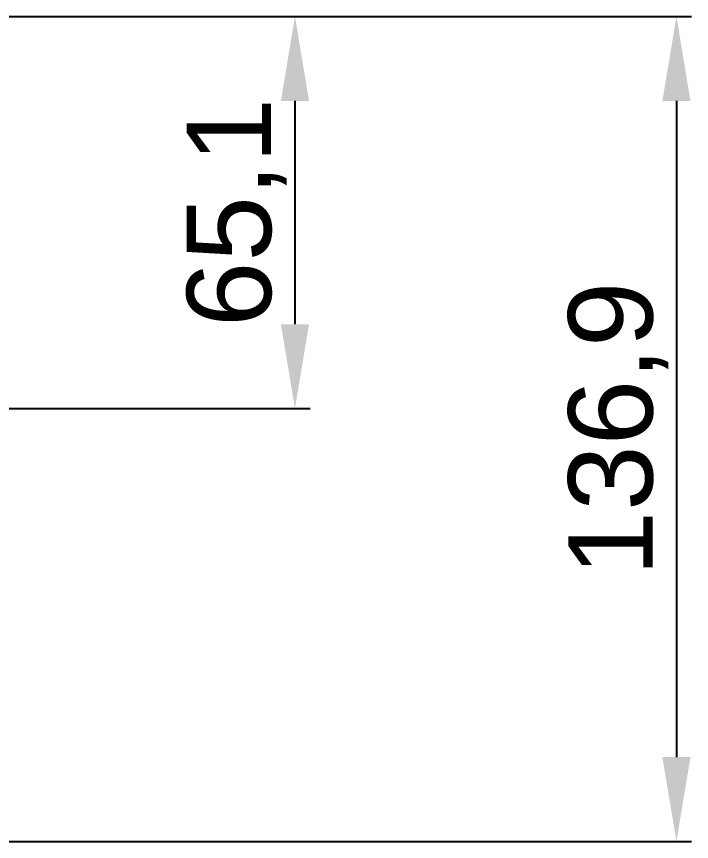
# Model space of a CAD drawing. Header units: millimetres. Extents: x 5343 to 5937, y -2661 to -1821.
# Drawn here: x 5586.8 to 5642.8, y -2083 to -2014.5 of the extents above; entities that cross this region are included whole.
import ezdxf

# ---------------------------------------------------------------- set-up
doc = ezdxf.new("R2010")
doc.units = ezdxf.units.MM
doc.header["$LTSCALE"] = 0.1
doc.layers.get('0').update_dxf_attribs({"lineweight": 15})
doc.styles.get("Standard").update_dxf_attribs({"font": 'arial.ttf'})
doc.dimstyles.new('ISO-25', dxfattribs={"dimtxt": 2.5, "dimasz": 2.5, "dimexe": 1.25, "dimexo": 0.625, "dimtad": 1, "dimlfac": 5, "dimtxsty": 'Standard', "dimcen": 2.5, "dimadec": 0, "dimazin": 0, "dimtfac": 1, "dimtmove": 0, "dimatfit": 3, "dimfxl": 0, "dimarcsym": 0})

# ---------------------------------------------------------------- blocks, each defined once
blk = doc.blocks.new('*D63')
at = {"color": 3, "lineweight": -2}
for p, q in [((5559.993, -2014.54), (5642.815, -2014.54)), ((5641.565, -2021.54), (5641.565, -2076.013)), ((5574.851, -2083.013), (5642.815, -2083.013))]:
    blk.add_line(p, q, dxfattribs=at)
at = {"color": 3}
for points in [[(5640.398, -2021.54), (5642.731, -2021.54), (5641.565, -2014.54)], [(5640.398, -2076.013), (5642.731, -2076.013), (5641.565, -2083.013)]]:
    blk.add_solid(points, dxfattribs=at)
at = {"layer": 'Defpoints', "color": 0}
for p in [(5559.368, -2014.54), (5574.226, -2083.013), (5641.565, -2083.013)]:
    blk.add_point(p, dxfattribs=at)
at = {"color": 3, "insert": (5636.733, -2048.776), "char_height": 7, "attachment_point": 5, "rotation": 90}
blk.add_mtext('136,9', dxfattribs=at)
blk = doc.blocks.new('*D67')
at = {"color": 3, "lineweight": -2}
for p, q in [((5559.993, -2014.54), (5611.15, -2014.54)), ((5609.9, -2021.54), (5609.9, -2040.077)), ((5582.922, -2047.077), (5611.15, -2047.077))]:
    blk.add_line(p, q, dxfattribs=at)
at = {"color": 3}
for points in [[(5608.733, -2021.54), (5611.066, -2021.54), (5609.9, -2014.54)], [(5608.733, -2040.077), (5611.066, -2040.077), (5609.9, -2047.077)]]:
    blk.add_solid(points, dxfattribs=at)
at = {"layer": 'Defpoints', "color": 0}
for p in [(5559.368, -2014.54), (5582.297, -2047.077), (5609.9, -2047.077)]:
    blk.add_point(p, dxfattribs=at)
at = {"color": 3, "insert": (5605.068, -2030.808), "char_height": 7, "attachment_point": 5, "rotation": 90}
blk.add_mtext('65,1', dxfattribs=at)

msp = doc.modelspace()

# ---------------------------------------------------------------- dimensions: what is measured, and where the dimension line sits
for base, p2, picture, middle in [((5641.565, -2083.013), (5574.226, -2083.013), '*D63', (5641.565, -2048.776)), ((5609.9, -2047.077), (5582.297, -2047.077), '*D67', (5609.9, -2030.808))]:
    dim = msp.add_linear_dim(base=base, p1=(5559.368, -2014.54), p2=p2, angle=90, dimstyle='ISO-25', override={"dimtxt": 7, "dimasz": 7, "dimdec": 1, "dimlfac": 2, "dimclrd": 3, "dimclre": 3, "dimclrt": 3, "dimadec": 1, "dimtdec": 1, "dimfxl": 1.25, "dimtfill": 1})
    dim.commit()
    dim.dimension.update_dxf_attribs({"geometry": picture, "text_midpoint": middle, "dimtype": 160})

doc.saveas('drawing.dxf')
